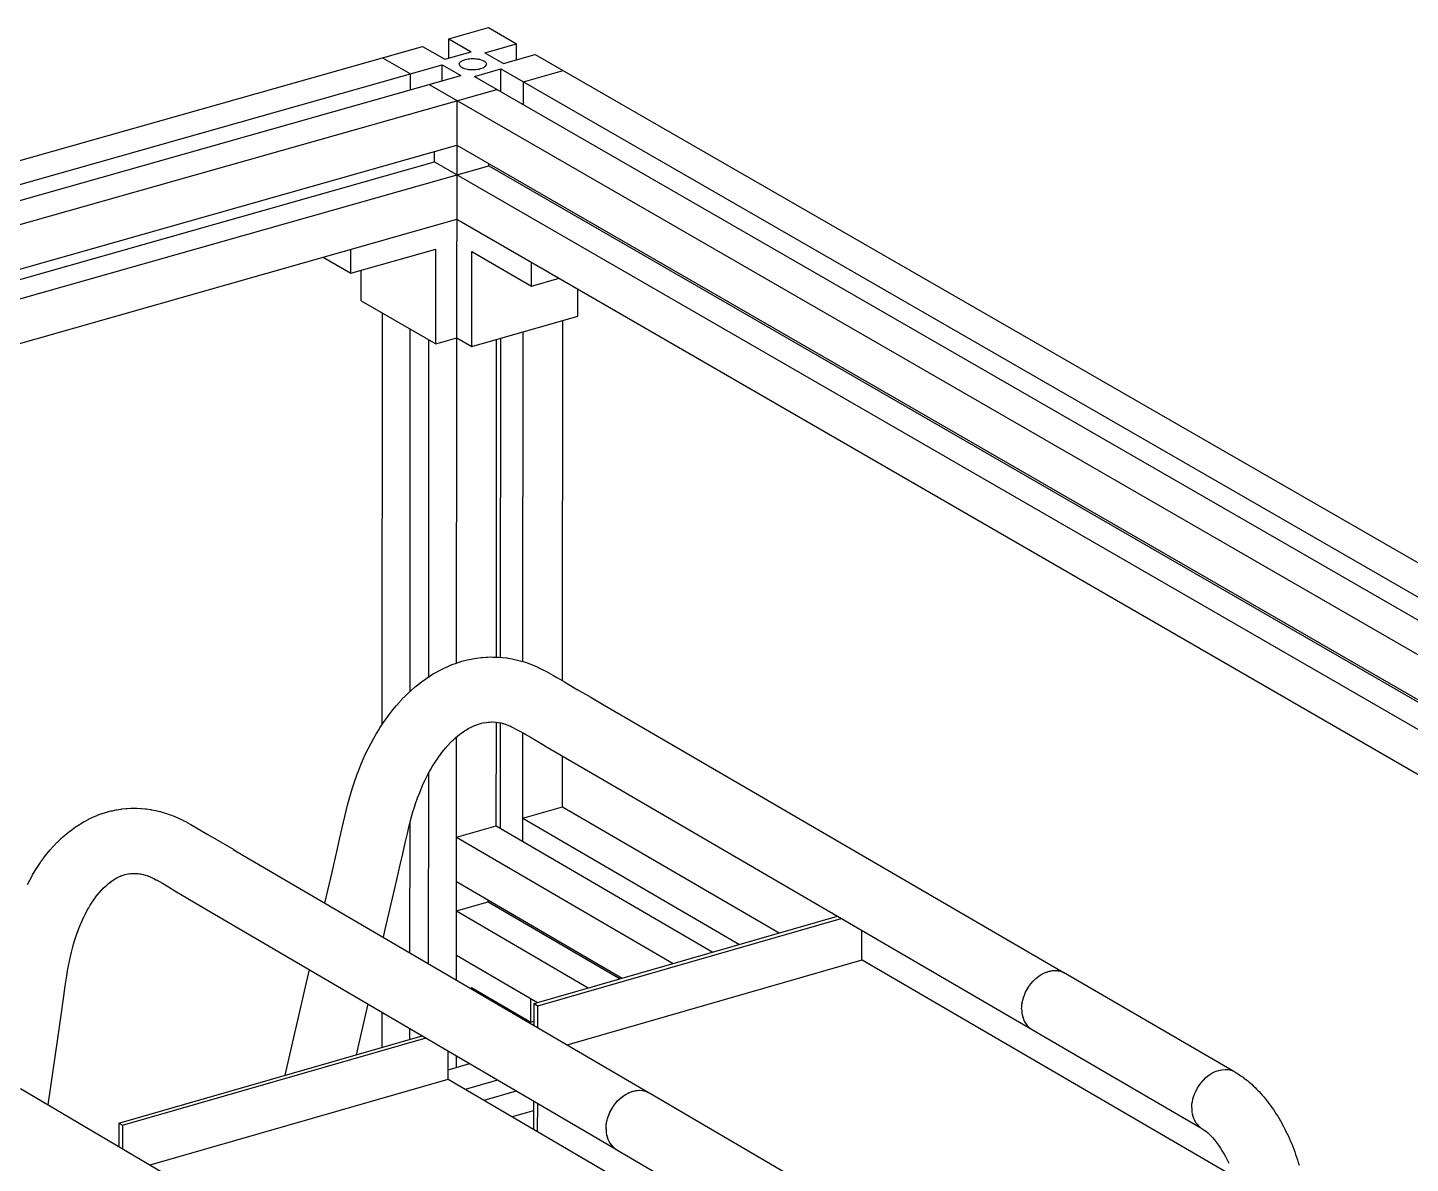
# Model space of a CAD drawing. Header units: millimetres. Extents: x -320 to 345, y -425 to 415.
# Drawn here: x -38.1 to 173.6, y 241.4 to 415.3 of the extents above; entities that cross this region are included whole.
import ezdxf

# ---------------------------------------------------------------- set-up
doc = ezdxf.new("R2010")
doc.units = ezdxf.units.MM
doc.layers.add('VISIBLE', color=7, linetype='Continuous')

msp = doc.modelspace()

# ---------------------------------------------------------------- linework, layer by layer
at = {"layer": 'VISIBLE'}
for p, q in [((26.37, 413.53), (32.45, 415.25)), ((32.45, 415.25), (32.45, 415.25)), ((32.45, 415.25), (36.73, 412.79)), ((26.36, 410.59), (26.37, 413.53)), ((26.37, 413.53), (29.79, 411.56)), ((31.86, 411.41), (36.73, 412.79)), ((36.73, 410.34), (36.73, 412.79)), ((-310.05, 318.31), (22.31, 412.38)), ((16.21, 410.65), (16.21, 410.65)), ((16.21, 410.65), (20.49, 408.19)), ((22.31, 412.38), (22.31, 412.38)), ((22.31, 412.38), (25.73, 410.41)), ((25.73, 410.41), (29.79, 411.56)), ((29.79, 411.56), (29.79, 411.56)), ((31.86, 411.41), (31.86, 411.41)), ((31.86, 411.41), (34.71, 409.77)), ((34.71, 409.77), (39.58, 411.15)), ((39.58, 411.15), (39.58, 411.15)), ((39.58, 411.15), (315.42, 252.41)), ((-304.58, 316.15), (25.36, 409.57)), ((25.36, 407.12), (25.36, 409.57)), ((25.36, 409.57), (28.21, 407.93)), ((25.73, 410.41), (25.73, 410.41)), ((27.95, 409.7), (27.97, 409.78)), ((27.95, 409.7), (27.95, 409.7)), ((27.95, 409.7), (27.96, 409.61)), ((27.96, 409.61), (27.98, 409.54)), ((27.97, 409.78), (28.01, 409.87)), ((27.98, 409.54), (28.06, 409.4)), ((28.01, 409.87), (28.08, 409.96)), ((28.06, 409.4), (28.19, 409.28)), ((28.06, 409.4), (28.19, 409.28)), ((28.08, 409.96), (28.18, 410.05)), ((28.18, 410.05), (28.3, 410.14)), ((28.19, 409.28), (28.33, 409.19)), ((28.3, 410.14), (28.46, 410.22)), ((28.33, 409.19), (28.5, 409.1)), ((28.46, 410.22), (28.64, 410.29)), ((28.5, 409.1), (28.73, 409.01)), ((28.64, 410.29), (28.84, 410.36)), ((28.73, 409.01), (29.03, 408.93)), ((28.84, 410.36), (29.06, 410.41)), ((29.03, 408.93), (29.2, 408.9)), ((29.06, 410.41), (29.3, 410.46)), ((29.2, 408.9), (29.39, 408.87)), ((29.3, 410.46), (29.54, 410.49)), ((29.39, 408.87), (29.6, 408.85)), ((29.54, 410.49), (29.78, 410.51)), ((29.6, 408.85), (29.82, 408.83)), ((29.78, 410.51), (30.02, 410.51)), ((29.82, 408.83), (30.05, 408.83)), ((30.02, 410.51), (30.26, 410.51)), ((30.05, 408.83), (30.29, 408.83)), ((30.26, 410.51), (30.48, 410.49)), ((30.29, 407.78), (34.35, 408.93)), ((30.29, 408.83), (30.53, 408.85)), ((30.29, 408.83), (30.53, 408.85)), ((30.48, 410.49), (30.68, 410.47)), ((30.53, 408.85), (30.78, 408.88)), ((30.53, 408.85), (30.78, 408.88)), ((30.68, 410.47), (30.87, 410.44)), ((30.78, 408.88), (31.01, 408.92)), ((30.87, 410.44), (31.04, 410.41)), ((31.01, 408.92), (31.23, 408.98)), ((31.04, 410.41), (31.34, 410.33)), ((31.23, 408.98), (31.44, 409.05)), ((31.23, 408.98), (31.44, 409.05)), ((31.34, 410.33), (31.57, 410.24)), ((31.44, 409.05), (31.62, 409.12)), ((31.44, 409.05), (31.62, 409.12)), ((31.57, 410.24), (31.74, 410.15)), ((31.62, 409.12), (31.77, 409.2)), ((31.74, 410.15), (31.89, 410.06)), ((31.77, 409.2), (31.9, 409.29)), ((31.89, 410.06), (32.01, 409.94)), ((31.9, 409.29), (31.99, 409.38)), ((31.99, 409.38), (32.06, 409.47)), ((32.01, 409.94), (32.09, 409.8)), ((32.06, 409.47), (32.1, 409.56)), ((32.09, 409.8), (32.12, 409.72)), ((32.1, 409.56), (32.12, 409.64)), ((32.12, 409.72), (32.12, 409.64)), ((32.12, 409.64), (32.12, 409.64)), ((34.35, 405.44), (34.35, 408.93)), ((34.35, 408.93), (308.39, 251.13)), ((34.71, 409.77), (34.71, 409.77)), ((37.77, 406.96), (43.86, 408.68)), ((43.86, 408.68), (43.86, 408.68)), ((-301.76, 314.47), (28.21, 407.93)), ((20.49, 405.74), (20.49, 408.19)), ((23.34, 406.55), (23.34, 406.55)), ((23.34, 406.55), (299.03, 247.64)), ((28.21, 407.93), (28.21, 407.93)), ((30.29, 407.78), (30.29, 407.78)), ((30.29, 407.78), (304.29, 249.94)), ((37.77, 403.47), (37.77, 406.96)), ((-298.77, 311.6), (33.71, 405.81)), ((33.71, 405.81), (33.71, 405.81)), ((27.56, 318.02), (27.62, 404.08)), ((-284.72, 308.7), (27.61, 397.27)), ((24.19, 394.7), (24.19, 396.3)), ((27.61, 397.27), (286.61, 247.87)), ((-282.88, 307.61), (24.19, 394.7)), ((-279.5, 305.6), (32.48, 394.11)), ((24.19, 394.7), (281.29, 246.33)), ((32.48, 394.11), (32.48, 394.46)), ((32.48, 394.11), (286.2, 247.75)), ((-271.67, 300.95), (27.61, 385.92)), ((27.6, 385.92), (273.32, 244.01)), ((11.35, 377.67), (24.35, 381.37)), ((11.35, 377.67), (11.35, 381.31)), ((11.35, 381.31), (11.35, 381.31)), ((24.35, 366.85), (24.35, 381.37)), ((24.35, 381.37), (24.35, 381.37)), ((7.14, 380.11), (11.35, 377.67)), ((29.87, 366.46), (29.88, 380.97)), ((29.88, 380.97), (39.02, 375.7)), ((29.88, 380.97), (29.88, 380.97)), ((39.02, 375.7), (39.02, 379.33)), ((39.02, 379.33), (39.02, 379.33)), ((12.95, 373.45), (12.95, 378.13)), ((39.02, 375.7), (43.23, 376.89)), ((46.11, 371.07), (46.11, 375.23)), ((12.95, 373.45), (24.35, 366.85)), ((12.95, 373.45), (12.95, 373.45)), ((16.18, 308.62), (16.2, 371.57)), ((29.87, 366.46), (46.11, 371.07)), ((43.77, 315.3), (43.82, 370.42)), ((46.11, 371.07), (46.11, 371.07)), ((20.44, 313.67), (20.47, 369.1)), ((37.69, 318.24), (37.74, 368.69)), ((23.29, 315.91), (23.32, 367.45)), ((24.35, 366.85), (27.59, 367.78)), ((27.59, 367.78), (29.87, 366.46)), ((33.64, 318.92), (33.68, 367.54)), ((34.28, 318.88), (34.32, 367.72)), ((26.11, 317.45), (26.73, 317.71)), ((26.73, 317.71), (26.82, 317.75)), ((26.82, 317.75), (26.9, 317.78)), ((26.9, 317.78), (27.53, 318.01)), ((27.53, 318.01), (27.62, 318.04)), ((27.62, 318.04), (28.25, 318.24)), ((28.25, 318.24), (28.34, 318.27)), ((28.34, 318.27), (28.97, 318.44)), ((28.97, 318.44), (29.16, 318.49)), ((29.16, 318.49), (29.79, 318.62)), ((29.79, 318.62), (29.98, 318.66)), ((29.98, 318.66), (30.62, 318.77)), ((30.62, 318.77), (31.26, 318.84)), ((31.26, 318.84), (31.45, 318.87)), ((31.45, 318.87), (32.09, 318.91)), ((32.09, 318.91), (32.28, 318.92)), ((32.28, 318.92), (32.92, 318.94)), ((32.92, 318.94), (33.12, 318.93)), ((33.12, 318.93), (33.76, 318.92)), ((33.76, 318.92), (33.95, 318.9)), ((33.95, 318.9), (34.59, 318.86)), ((34.59, 318.86), (35.23, 318.78)), ((35.23, 318.78), (35.42, 318.75)), ((35.42, 318.75), (36.06, 318.64)), ((36.06, 318.64), (36.25, 318.61)), ((36.25, 318.61), (36.89, 318.47)), ((36.89, 318.47), (37.07, 318.42)), ((37.07, 318.42), (37.7, 318.24)), ((37.7, 318.24), (37.88, 318.18)), ((37.88, 318.18), (38.5, 317.97)), ((38.5, 317.97), (39.11, 317.73)), ((39.11, 317.73), (39.28, 317.66)), ((39.28, 317.66), (39.87, 317.4)), ((21.98, 314.98), (22.56, 315.41)), ((22.56, 315.41), (22.63, 315.46)), ((22.63, 315.46), (23.22, 315.86)), ((23.22, 315.86), (23.29, 315.91)), ((23.29, 315.91), (23.88, 316.29)), ((23.88, 316.29), (23.96, 316.33)), ((23.96, 316.33), (24.56, 316.68)), ((24.56, 316.68), (24.64, 316.73)), ((24.64, 316.73), (25.25, 317.04)), ((25.25, 317.04), (25.33, 317.09)), ((25.33, 317.09), (25.94, 317.38)), ((25.94, 317.38), (26.11, 317.45)), ((39.87, 317.4), (39.96, 317.36)), ((39.96, 317.36), (40.54, 317.09)), ((40.54, 317.09), (40.63, 317.04)), ((40.63, 317.04), (41.2, 316.75)), ((41.2, 316.75), (41.75, 316.45)), ((41.75, 316.45), (41.83, 316.41)), ((41.83, 316.41), (42.38, 316.11)), ((42.38, 316.11), (42.92, 315.8)), ((42.92, 315.8), (43, 315.75)), ((43, 315.75), (44.05, 315.13)), ((19.51, 312.77), (20.05, 313.3)), ((20.05, 313.3), (20.11, 313.36)), ((20.11, 313.36), (20.66, 313.87)), ((20.66, 313.87), (21.22, 314.36)), ((21.22, 314.36), (21.35, 314.47)), ((21.35, 314.47), (21.91, 314.92)), ((21.91, 314.92), (21.98, 314.98)), ((44.05, 315.13), (46.08, 313.93)), ((46.03, 313.96), (46.03, 313.96)), ((46.03, 313.96), (48.09, 312.77)), ((17.8, 310.84), (18.31, 311.45)), ((18.31, 311.45), (18.36, 311.51)), ((18.36, 311.51), (18.87, 312.09)), ((18.87, 312.09), (18.93, 312.15)), ((18.93, 312.15), (19.45, 312.71)), ((19.45, 312.71), (19.51, 312.77)), ((48.09, 312.77), (50.15, 311.57)), ((50.15, 311.57), (54.28, 309.17)), ((16.27, 308.77), (16.74, 309.44)), ((16.74, 309.44), (17.22, 310.09)), ((17.22, 310.09), (17.31, 310.21)), ((17.31, 310.21), (17.8, 310.84)), ((54.28, 309.17), (120.69, 270.54)), ((14.88, 306.51), (15.31, 307.24)), ((15.31, 307.24), (15.75, 307.96)), ((15.75, 307.96), (15.82, 308.07)), ((15.82, 308.07), (16.27, 308.77)), ((27.62, 306.76), (28.04, 307.1)), ((28.04, 307.1), (28.36, 307.33)), ((28.33, 307.32), (28.76, 307.61)), ((28.33, 307.32), (28.33, 307.32)), ((28.62, 307.52), (29.06, 307.8)), ((28.62, 307.52), (28.62, 307.52)), ((29.06, 307.8), (29.43, 308.02)), ((29.34, 307.97), (29.79, 308.2)), ((29.34, 307.97), (29.34, 307.97)), ((29.79, 308.2), (30.09, 308.34)), ((30.07, 308.34), (30.45, 308.5)), ((30.07, 308.34), (30.07, 308.34)), ((30.34, 308.46), (30.8, 308.62)), ((30.34, 308.46), (30.34, 308.46)), ((30.8, 308.62), (31.08, 308.71)), ((31.07, 308.71), (31.42, 308.8)), ((31.07, 308.71), (31.07, 308.71)), ((31.34, 308.79), (31.75, 308.88)), ((31.34, 308.79), (31.34, 308.79)), ((31.61, 308.85), (32.07, 308.93)), ((31.61, 308.85), (31.61, 308.85)), ((32.07, 308.93), (32.34, 308.96)), ((32.34, 308.96), (32.66, 308.98)), ((32.34, 308.96), (32.34, 308.96)), ((32.61, 308.98), (32.99, 308.99)), ((32.61, 308.98), (32.61, 308.98)), ((32.87, 308.99), (33.32, 308.98)), ((32.87, 308.99), (32.87, 308.99)), ((33.14, 309), (33.6, 308.96)), ((33.14, 309), (33.14, 309)), ((33.6, 308.96), (33.91, 308.93)), ((33.62, 293.11), (33.64, 308.96)), ((33.86, 308.93), (34.22, 308.87)), ((33.86, 308.93), (33.86, 308.93)), ((34.13, 308.89), (34.52, 308.81)), ((34.13, 308.89), (34.13, 308.89)), ((34.26, 292.74), (34.27, 308.86)), ((34.39, 308.84), (34.81, 308.72)), ((34.39, 308.84), (34.39, 308.84)), ((34.67, 308.77), (35.12, 308.62)), ((34.67, 308.77), (34.67, 308.77)), ((35.12, 308.62), (35.42, 308.5)), ((35.4, 308.51), (35.85, 308.31)), ((35.4, 308.51), (35.4, 308.51)), ((35.7, 308.38), (36.17, 308.15)), ((35.7, 308.38), (35.7, 308.38)), ((36.17, 308.15), (36.64, 307.91)), ((36.64, 307.91), (37.05, 307.69)), ((37.04, 307.69), (38.01, 307.15)), ((37.04, 307.69), (37.04, 307.69)), ((37.67, 290.75), (37.68, 307.33)), ((37.95, 307.18), (38.95, 306.59)), ((37.95, 307.18), (37.95, 307.18)), ((13.63, 304.09), (14.02, 304.88)), ((14.02, 304.88), (14.07, 304.98)), ((14.07, 304.98), (14.47, 305.75)), ((14.47, 305.75), (14.88, 306.51)), ((25.53, 304.6), (25.91, 305.05)), ((25.82, 304.95), (26.22, 305.4)), ((25.82, 304.95), (25.82, 304.95)), ((26.22, 305.4), (26.62, 305.83)), ((26.62, 305.83), (26.93, 306.14)), ((26.91, 306.12), (27.33, 306.5)), ((26.91, 306.12), (26.91, 306.12)), ((27.33, 306.5), (27.65, 306.78)), ((27.53, 269.49), (27.55, 306.7)), ((27.62, 306.76), (27.62, 306.76)), ((38.95, 306.59), (39.97, 305.98)), ((39.97, 305.98), (41, 305.37)), ((41, 305.37), (41.08, 305.33)), ((41.08, 305.33), (49.34, 300.52)), ((12.91, 302.45), (13.26, 303.28)), ((13.26, 303.28), (13.63, 304.09)), ((24.15, 302.66), (24.51, 303.2)), ((24.51, 303.2), (24.87, 303.73)), ((24.87, 303.73), (25.17, 304.13)), ((25.15, 304.12), (25.53, 304.6)), ((25.15, 304.12), (25.15, 304.12)), ((43.75, 296.02), (43.76, 303.77)), ((11.9, 299.8), (12.21, 300.67)), ((12.21, 300.67), (12.24, 300.75)), ((12.24, 300.75), (12.57, 301.61)), ((12.57, 301.61), (12.91, 302.45)), ((22.9, 300.43), (23.21, 301.04)), ((23.21, 301.04), (23.54, 301.64)), ((23.27, 271.99), (23.28, 301.17)), ((23.54, 301.64), (23.88, 302.22)), ((23.88, 302.22), (24.15, 302.67)), ((24.15, 302.66), (24.15, 302.66)), ((11.35, 298.04), (11.62, 298.92)), ((11.62, 298.92), (11.9, 299.8)), ((21.8, 297.95), (22.07, 298.62)), ((22.07, 298.62), (22.35, 299.27)), ((22.35, 299.27), (22.65, 299.91)), ((22.65, 299.91), (22.91, 300.45)), ((22.9, 300.43), (22.9, 300.43)), ((49.34, 300.52), (115.57, 261.95)), ((10.87, 296.26), (11.1, 297.15)), ((11.1, 297.15), (11.35, 298.04)), ((21.09, 295.94), (21.33, 296.66)), ((21.33, 296.66), (21.55, 297.29)), ((21.54, 297.27), (21.8, 297.95)), ((21.54, 297.27), (21.54, 297.27)), ((-28.68, 294.15), (-28.13, 294.41)), ((-28.13, 294.41), (-28.04, 294.45)), ((-28.04, 294.45), (-27.49, 294.68)), ((-27.49, 294.68), (-27.4, 294.72)), ((-27.4, 294.72), (-27.31, 294.75)), ((-27.31, 294.75), (-26.74, 294.96)), ((-26.74, 294.96), (-26.65, 294.99)), ((-26.65, 294.99), (-26.56, 295.02)), ((-26.56, 295.02), (-25.99, 295.2)), ((-25.99, 295.2), (-25.89, 295.22)), ((-25.89, 295.22), (-25.32, 295.37)), ((-25.32, 295.37), (-25.22, 295.39)), ((-25.22, 295.39), (-25.13, 295.41)), ((-25.13, 295.41), (-24.55, 295.53)), ((-24.55, 295.53), (-24.45, 295.55)), ((-24.45, 295.55), (-23.87, 295.64)), ((-23.87, 295.64), (-23.77, 295.66)), ((-23.77, 295.66), (-23.68, 295.67)), ((-23.68, 295.67), (-23.09, 295.73)), ((-23.09, 295.73), (-22.99, 295.74)), ((-22.99, 295.74), (-22.89, 295.74)), ((-22.89, 295.74), (-22.31, 295.78)), ((-22.31, 295.78), (-22.21, 295.78)), ((-22.21, 295.78), (-21.62, 295.78)), ((-21.62, 295.78), (-21.52, 295.78)), ((-21.52, 295.78), (-21.42, 295.78)), ((-21.42, 295.78), (-20.83, 295.76)), ((-20.83, 295.76), (-20.73, 295.75)), ((-20.73, 295.75), (-20.14, 295.7)), ((-20.14, 295.7), (-20.04, 295.69)), ((-20.04, 295.69), (-19.94, 295.67)), ((-19.94, 295.67), (-19.35, 295.59)), ((-19.35, 295.59), (-19.25, 295.58)), ((-19.25, 295.58), (-19.16, 295.56)), ((-19.16, 295.56), (-18.56, 295.45)), ((-18.56, 295.45), (-18.47, 295.43)), ((-18.47, 295.43), (-17.88, 295.28)), ((-17.88, 295.28), (-17.78, 295.26)), ((-17.78, 295.26), (-17.2, 295.09)), ((-17.2, 295.09), (-17.01, 295.03)), ((-17.01, 295.03), (-16.43, 294.84)), ((-16.43, 294.84), (-16.25, 294.77)), ((-16.25, 294.77), (-15.67, 294.55)), ((-15.67, 294.55), (-15.59, 294.51)), ((-15.59, 294.51), (-15.02, 294.26)), ((-15.02, 294.26), (-14.94, 294.22)), ((-14.94, 294.22), (-14.38, 293.96)), ((10.23, 293.64), (10.43, 294.51)), ((10.43, 294.51), (10.64, 295.38)), ((10.64, 295.38), (10.87, 296.26)), ((20.46, 293.69), (20.66, 294.46)), ((20.66, 294.46), (20.87, 295.21)), ((20.87, 295.21), (21.09, 295.94)), ((37.67, 294.27), (43.75, 296.02)), ((37.67, 294.27), (70.84, 274.94)), ((43.75, 296.02), (76.92, 276.69)), ((-31.95, 292.04), (-31.88, 292.1)), ((-31.88, 292.1), (-31.37, 292.49)), ((-31.37, 292.49), (-31.29, 292.55)), ((-31.29, 292.55), (-30.78, 292.92)), ((-30.78, 292.92), (-30.7, 292.97)), ((-30.7, 292.97), (-30.17, 293.31)), ((-30.17, 293.31), (-30.01, 293.41)), ((-30.01, 293.41), (-29.48, 293.73)), ((-29.48, 293.73), (-29.31, 293.82)), ((-29.31, 293.82), (-28.77, 294.11)), ((-28.77, 294.11), (-28.68, 294.15)), ((-14.38, 293.96), (-14.3, 293.92)), ((-14.3, 293.92), (-13.75, 293.63)), ((-13.75, 293.63), (-13.67, 293.59)), ((-13.67, 293.59), (-13.13, 293.3)), ((-13.13, 293.3), (-12.61, 293)), ((-12.61, 293), (-12.53, 292.95)), ((-12.53, 292.95), (-11.51, 292.35)), ((-11.51, 292.35), (-10.51, 291.76)), ((9.64, 291.07), (10.03, 292.77)), ((10.03, 292.77), (10.23, 293.64)), ((19.69, 290.47), (20.07, 292.11)), ((20.07, 292.11), (20.26, 292.9)), ((20.26, 292.9), (20.46, 293.69)), ((20.42, 273.65), (20.43, 293.58)), ((27.54, 291.37), (33.62, 293.11)), ((33.62, 293.11), (66.78, 273.77)), ((-34.15, 289.98), (-34.08, 290.05)), ((-34.08, 290.05), (-33.62, 290.54)), ((-33.62, 290.54), (-33.55, 290.6)), ((-33.55, 290.6), (-33.07, 291.06)), ((-33.07, 291.06), (-33.01, 291.13)), ((-33.01, 291.13), (-32.52, 291.57)), ((-32.52, 291.57), (-32.45, 291.63)), ((-32.45, 291.63), (-31.95, 292.04)), ((-10.51, 291.76), (-6.57, 289.45)), ((9.25, 289.37), (9.64, 291.07)), ((19.31, 288.81), (19.69, 290.47)), ((27.54, 291.37), (60.7, 272.02)), ((-36.07, 287.6), (-35.65, 288.18)), ((-35.65, 288.18), (-35.21, 288.73)), ((-35.21, 288.73), (-35.11, 288.87)), ((-35.11, 288.87), (-34.66, 289.4)), ((-34.66, 289.4), (-34.2, 289.92)), ((-34.2, 289.92), (-34.15, 289.98)), ((-6.63, 289.48), (-6.63, 289.48)), ((-6.63, 289.48), (57.02, 252.24)), ((8.48, 286.01), (9.25, 289.37)), ((18.92, 287.12), (19.31, 288.81)), ((-37.35, 285.6), (-36.97, 286.24)), ((-36.97, 286.24), (-36.57, 286.86)), ((-36.57, 286.86), (-36.16, 287.46)), ((-36.16, 287.46), (-36.07, 287.6)), ((-22.76, 285.73), (-22.47, 285.77)), ((-22.54, 285.76), (-22.21, 285.8)), ((-22.54, 285.76), (-22.54, 285.76)), ((-22.32, 285.79), (-21.96, 285.81)), ((-22.32, 285.79), (-22.32, 285.79)), ((-22, 285.81), (-22, 285.81)), ((-22, 285.81), (-21.7, 285.81)), ((-21.78, 285.82), (-21.42, 285.8)), ((-21.78, 285.82), (-21.78, 285.82)), ((-21.56, 285.82), (-21.17, 285.78)), ((-21.56, 285.82), (-21.56, 285.82)), ((-21.23, 285.79), (-20.89, 285.74)), ((-21.23, 285.79), (-21.23, 285.79)), ((-21, 285.76), (-20.62, 285.69)), ((-21, 285.76), (-21, 285.76)), ((7.38, 281.28), (8.48, 286.01)), ((18.15, 283.74), (18.92, 287.12)), ((-38.16, 284.12), (-37.8, 284.8)), ((-37.8, 284.8), (-37.43, 285.46)), ((-37.43, 285.46), (-37.35, 285.6)), ((-26.53, 283.53), (-26.26, 283.8)), ((-26.3, 283.76), (-25.96, 284.06)), ((-26.3, 283.76), (-26.3, 283.76)), ((-26.01, 284.03), (-25.67, 284.3)), ((-26.01, 284.03), (-26.01, 284.03)), ((-25.71, 284.28), (-25.38, 284.53)), ((-25.71, 284.28), (-25.71, 284.28)), ((-25.49, 284.46), (-25.11, 284.73)), ((-25.49, 284.46), (-25.49, 284.46)), ((-25.11, 284.73), (-24.85, 284.89)), ((-24.88, 284.87), (-24.55, 285.06)), ((-24.88, 284.87), (-24.88, 284.87)), ((-24.66, 285.01), (-24.27, 285.22)), ((-24.66, 285.01), (-24.66, 285.01)), ((-24.44, 285.13), (-24.04, 285.32)), ((-24.44, 285.13), (-24.44, 285.13)), ((-24.04, 285.32), (-23.77, 285.44)), ((-23.83, 285.42), (-23.49, 285.54)), ((-23.83, 285.42), (-23.83, 285.42)), ((-23.61, 285.5), (-23.22, 285.62)), ((-23.61, 285.5), (-23.61, 285.5)), ((-23.39, 285.58), (-22.98, 285.68)), ((-23.39, 285.58), (-23.39, 285.58)), ((-22.98, 285.68), (-22.74, 285.73)), ((-22.76, 285.73), (-22.76, 285.73)), ((-20.67, 285.7), (-20.34, 285.62)), ((-20.67, 285.7), (-20.67, 285.7)), ((-20.43, 285.65), (-20.05, 285.54)), ((-20.43, 285.65), (-20.43, 285.65)), ((-20.1, 285.55), (-19.75, 285.44)), ((-20.1, 285.55), (-20.1, 285.55)), ((-19.85, 285.47), (-19.45, 285.32)), ((-19.85, 285.47), (-19.85, 285.47)), ((-19.5, 285.34), (-19.11, 285.17)), ((-19.5, 285.34), (-19.5, 285.34)), ((-19.15, 285.19), (-18.75, 284.99)), ((-19.15, 285.19), (-19.15, 285.19)), ((-18.78, 285.01), (-18.37, 284.79)), ((-18.78, 285.01), (-18.78, 285.01)), ((-18.41, 284.82), (-17.49, 284.3)), ((-18.41, 284.82), (-18.41, 284.82)), ((-17.49, 284.3), (-16.53, 283.74)), ((-16.53, 283.74), (-15.56, 283.16)), ((16.59, 277), (18.15, 283.74)), ((27.54, 284.59), (52.91, 269.78)), ((27.54, 284.59), (27.54, 284.59)), ((-28.22, 281.43), (-27.98, 281.79)), ((-27.99, 281.76), (-27.67, 282.21)), ((-27.99, 281.76), (-27.99, 281.76)), ((-27.67, 282.21), (-27.4, 282.56)), ((-27.45, 282.5), (-27.11, 282.91)), ((-27.45, 282.5), (-27.45, 282.5)), ((-27.11, 282.91), (-26.82, 283.22)), ((-26.88, 283.16), (-26.53, 283.53)), ((-26.88, 283.16), (-26.88, 283.16)), ((-15.56, 283.16), (-13.57, 281.99)), ((-13.57, 281.99), (-11.59, 280.82)), ((32.4, 281.47), (32.4, 281.75)), ((-29.58, 279), (-29.31, 279.54)), ((-29.31, 279.54), (-29.03, 280.07)), ((-29.03, 280.07), (-28.78, 280.53)), ((-28.82, 280.46), (-28.52, 280.95)), ((-28.82, 280.46), (-28.82, 280.46)), ((-28.52, 280.95), (-28.22, 281.43)), ((-11.59, 280.82), (52.04, 243.55)), ((27.54, 280.08), (32.4, 281.47)), ((27.54, 280.08), (47.72, 268.28)), ((32.4, 281.47), (52.58, 269.68)), ((-30.5, 276.78), (-30.27, 277.39)), ((-30.27, 277.39), (-30.03, 277.98)), ((-30.03, 277.98), (-29.78, 278.56)), ((-29.78, 278.56), (-29.55, 279.07)), ((-29.58, 279), (-29.58, 279)), ((39.41, 265.89), (85.85, 279.26)), ((39.98, 265.56), (86.43, 278.93)), ((-31.08, 274.99), (-30.88, 275.64)), ((-30.88, 275.64), (-30.68, 276.28)), ((-30.68, 276.28), (-30.46, 276.89)), ((-30.5, 276.78), (-30.5, 276.78)), ((16.36, 276.03), (16.59, 277)), ((89.59, 272.58), (89.6, 277.08)), ((-31.72, 272.36), (-31.57, 273.07)), ((-31.57, 273.07), (-31.41, 273.76)), ((-31.41, 273.76), (-31.26, 274.37)), ((-31.26, 274.34), (-31.08, 274.99)), ((-31.26, 274.34), (-31.26, 274.34)), ((27.53, 273.3), (39.94, 266.04)), ((27.53, 273.3), (27.53, 273.3)), ((-31.99, 270.9), (-31.86, 271.64)), ((-31.86, 271.64), (-31.72, 272.36)), ((1.29, 254.92), (5.03, 271.09)), ((44.47, 259.58), (89.62, 272.59)), ((89.62, 272.59), (89.62, 272.59)), ((89.62, 272.59), (146.57, 239.42)), ((118.65, 270.92), (119.15, 270.96)), ((118.74, 270.93), (118.89, 270.95)), ((118.89, 270.95), (119.06, 270.95)), ((119.15, 270.96), (119.62, 270.93)), ((119.21, 270.95), (119.28, 270.96)), ((119.28, 270.96), (119.55, 270.93)), ((-32.35, 268.59), (-32.11, 270.14)), ((-32.11, 270.14), (-31.99, 270.9)), ((115.15, 268.48), (115.46, 268.91)), ((115.46, 268.91), (115.82, 269.33)), ((115.49, 268.94), (115.52, 268.98)), ((115.52, 268.98), (115.77, 269.27)), ((115.82, 269.33), (116.22, 269.72)), ((115.83, 269.33), (115.84, 269.34)), ((115.84, 269.34), (116.18, 269.68)), ((116.18, 269.68), (116.2, 269.7)), ((116.22, 269.72), (116.67, 270.07)), ((116.31, 269.79), (116.54, 269.98)), ((116.54, 269.98), (116.61, 270.03)), ((116.67, 270.07), (117.14, 270.38)), ((116.76, 270.13), (116.91, 270.24)), ((116.91, 270.24), (117.05, 270.32)), ((117.14, 270.38), (117.64, 270.63)), ((117.14, 270.38), (117.64, 270.63)), ((117.21, 270.41), (117.3, 270.47)), ((117.3, 270.47), (117.55, 270.58)), ((117.64, 270.63), (118.15, 270.81)), ((117.64, 270.63), (118.15, 270.81)), ((117.66, 270.64), (117.7, 270.65)), ((117.7, 270.65), (118.1, 270.79)), ((118.1, 270.79), (118.12, 270.8)), ((118.15, 270.81), (118.65, 270.92)), ((118.15, 270.81), (118.65, 270.92)), ((118.23, 270.83), (118.5, 270.89)), ((118.5, 270.89), (118.59, 270.91)), ((119.62, 270.93), (120.06, 270.83)), ((119.64, 270.92), (119.66, 270.92)), ((119.66, 270.92), (120.02, 270.84)), ((120.02, 270.84), (120.05, 270.83)), ((120.06, 270.83), (120.47, 270.67)), ((120.15, 270.79), (120.37, 270.71)), ((120.37, 270.71), (120.42, 270.69)), ((120.47, 270.67), (120.47, 270.67)), ((120.47, 270.67), (146.52, 255.52)), ((120.56, 270.61), (120.69, 270.54)), ((120.69, 270.54), (120.76, 270.5)), ((-33.04, 263.77), (-32.57, 267)), ((-32.57, 267), (-32.35, 268.59)), ((29.81, 268.16), (29.81, 268.36)), ((29.81, 268.36), (38.92, 263.03)), ((29.81, 268.36), (29.81, 268.36)), ((114.22, 266.4), (114.33, 266.78)), ((114.33, 266.78), (114.47, 267.19)), ((114.34, 266.81), (114.35, 266.85)), ((114.35, 266.85), (114.41, 267.02)), ((114.47, 267.19), (114.65, 267.61)), ((114.49, 267.24), (114.52, 267.3)), ((114.52, 267.3), (114.59, 267.46)), ((114.65, 267.61), (114.88, 268.04)), ((114.69, 267.68), (114.72, 267.75)), ((114.72, 267.75), (114.8, 267.89)), ((114.88, 268.04), (115.15, 268.48)), ((114.92, 268.11), (114.96, 268.18)), ((114.96, 268.18), (115.06, 268.33)), ((115.18, 268.53), (115.22, 268.59)), ((115.22, 268.59), (115.37, 268.78)), ((12.21, 258.06), (14, 265.83)), ((38.92, 263.03), (38.92, 266.64)), ((38.92, 266.64), (38.92, 266.64)), ((39.41, 262.55), (39.41, 265.89)), ((39.41, 265.89), (39.98, 265.56)), ((39.98, 262.21), (39.98, 265.56)), ((114.05, 265.07), (114.06, 265.37)), ((114.05, 265.07), (114.06, 264.78)), ((114.05, 265.02), (114.05, 265.04)), ((114.05, 265.02), (114.06, 264.97)), ((114.06, 265.37), (114.09, 265.69)), ((114.06, 264.78), (114.09, 264.48)), ((114.07, 265.47), (114.08, 265.55)), ((114.07, 265.42), (114.07, 265.47)), ((114.07, 264.63), (114.08, 264.58)), ((114.09, 265.69), (114.14, 266.03)), ((114.11, 265.82), (114.12, 265.93)), ((114.12, 265.93), (114.14, 265.98)), ((114.14, 266.03), (114.22, 266.4)), ((114.21, 266.35), (114.22, 266.39)), ((114.22, 266.39), (114.22, 266.39)), ((-33.51, 260.53), (-33.04, 263.77)), ((16.16, 259.2), (16.16, 264.57)), ((38.92, 263.03), (39.41, 263.17)), ((114.08, 264.58), (114.08, 264.54)), ((114.09, 264.48), (114.14, 264.16)), ((114.14, 264.16), (114.14, 264.15)), ((114.14, 264.16), (114.21, 263.84)), ((114.14, 264.15), (114.15, 264.13)), ((114.21, 263.84), (114.32, 263.52)), ((114.23, 263.79), (114.24, 263.75)), ((114.24, 263.75), (114.27, 263.66)), ((114.32, 263.52), (114.46, 263.19)), ((114.35, 263.44), (114.38, 263.37)), ((114.38, 263.37), (114.42, 263.29)), ((114.46, 263.19), (114.64, 262.88)), ((114.51, 263.1), (114.55, 263.02)), ((114.55, 263.02), (114.6, 262.95)), ((114.64, 262.88), (114.86, 262.57)), ((114.7, 262.79), (114.76, 262.7)), ((114.76, 262.7), (114.81, 262.64)), ((114.86, 262.57), (115.13, 262.29)), ((114.93, 262.5), (115, 262.41)), ((-34.99, 250.39), (-33.51, 260.53)), ((-24.15, 247.6), (22.3, 260.97)), ((-23.58, 247.26), (22.88, 260.63)), ((20.42, 260.42), (20.42, 262.07)), ((115, 262.41), (115.07, 262.35)), ((115.13, 262.29), (115.44, 262.04)), ((115.2, 262.24), (115.28, 262.16)), ((115.28, 262.16), (115.37, 262.1)), ((115.44, 262.04), (115.8, 261.83)), ((115.5, 262), (115.57, 261.95)), ((115.57, 261.95), (115.71, 261.88)), ((115.57, 261.95), (115.71, 261.88)), ((115.8, 261.83), (141.49, 246.87)), ((26.24, 254.33), (26.24, 258.66)), ((26.24, 255.76), (29.57, 256.71)), ((27.52, 256.12), (27.52, 257.91)), ((-19.36, 241.19), (26.27, 254.34)), ((26.27, 254.34), (26.27, 254.34)), ((26.27, 254.34), (82.81, 221.2)), ((28.93, 252.78), (33.86, 254.2)), ((141.51, 253.76), (141.87, 254.17)), ((141.87, 254.17), (142.27, 254.57)), ((142.27, 254.57), (142.71, 254.92)), ((142.71, 254.92), (143.19, 255.23)), ((143.19, 255.23), (143.69, 255.48)), ((143.69, 255.48), (144.2, 255.66)), ((144.2, 255.66), (144.7, 255.77)), ((144.7, 255.77), (145.2, 255.81)), ((145.2, 255.81), (145.67, 255.78)), ((145.67, 255.78), (146.11, 255.68)), ((146.11, 255.68), (146.52, 255.52)), ((146.52, 255.52), (146.52, 255.52)), ((146.52, 255.52), (146.97, 255.26)), ((146.97, 255.26), (147.14, 255.15)), ((147.14, 255.15), (147.41, 254.98)), ((147.41, 254.98), (147.68, 254.8)), ((147.68, 254.8), (147.94, 254.61)), ((147.94, 254.61), (148.09, 254.49)), ((148.09, 254.49), (148.36, 254.29)), ((148.36, 254.29), (148.62, 254.09)), ((148.62, 254.09), (148.88, 253.87)), ((-39.23, 252.89), (-6.71, 233.75)), ((31.79, 251.1), (36.72, 252.52)), ((53.05, 251.72), (53.52, 252.03)), ((53.21, 251.83), (53.43, 251.97)), ((53.52, 252.03), (54.02, 252.28)), ((53.52, 252.03), (54.02, 252.28)), ((53.55, 252.05), (53.59, 252.07)), ((53.59, 252.07), (53.99, 252.26)), ((53.99, 252.26), (54.01, 252.27)), ((54.02, 252.28), (54.53, 252.46)), ((54.02, 252.28), (54.53, 252.46)), ((54.09, 252.3), (54.39, 252.42)), ((54.39, 252.42), (54.47, 252.44)), ((54.53, 252.46), (55.04, 252.57)), ((54.53, 252.46), (55.04, 252.57)), ((54.63, 252.48), (54.79, 252.53)), ((54.79, 252.53), (54.95, 252.55)), ((55.04, 252.57), (55.54, 252.61)), ((55.1, 252.58), (55.19, 252.59)), ((55.19, 252.59), (55.46, 252.61)), ((55.54, 252.61), (56.02, 252.58)), ((55.54, 252.61), (56.02, 252.58)), ((55.56, 252.61), (55.58, 252.61)), ((55.58, 252.61), (55.97, 252.59)), ((55.97, 252.59), (55.99, 252.58)), ((56.02, 252.58), (56.46, 252.48)), ((56.1, 252.56), (56.33, 252.52)), ((56.33, 252.52), (56.4, 252.49)), ((56.46, 252.48), (56.86, 252.32)), ((56.55, 252.45), (56.69, 252.4)), ((56.69, 252.4), (56.79, 252.35)), ((56.86, 252.32), (57.22, 252.11)), ((56.93, 252.28), (57.02, 252.24)), ((57.02, 252.24), (57.14, 252.16)), ((57.02, 252.24), (57.14, 252.16)), ((57.22, 252.11), (83.02, 237.02)), ((140.37, 251.63), (140.52, 252.03)), ((140.52, 252.03), (140.7, 252.45)), ((140.7, 252.45), (140.92, 252.89)), ((140.92, 252.89), (141.19, 253.32)), ((141.19, 253.32), (141.51, 253.76)), ((148.88, 253.87), (149.14, 253.64)), ((149.14, 253.64), (149.27, 253.53)), ((149.27, 253.53), (149.52, 253.29)), ((149.52, 253.29), (149.78, 253.05)), ((149.78, 253.05), (150.03, 252.8)), ((150.03, 252.8), (150.28, 252.53)), ((150.28, 252.53), (150.39, 252.42)), ((150.39, 252.42), (150.64, 252.16)), ((150.64, 252.16), (150.88, 251.88)), ((39.39, 246.65), (39.39, 250.96)), ((39.96, 246.32), (39.97, 250.62)), ((51.25, 249.69), (51.52, 250.13)), ((51.27, 249.73), (51.45, 250)), ((51.52, 250.13), (51.84, 250.56)), ((51.53, 250.14), (51.82, 250.54)), ((51.53, 250.13), (51.53, 250.14)), ((51.82, 250.54), (51.83, 250.55)), ((51.84, 250.56), (52.2, 250.98)), ((51.89, 250.62), (52.14, 250.91)), ((52.14, 250.91), (52.17, 250.95)), ((52.2, 250.98), (52.6, 251.37)), ((52.29, 251.07), (52.48, 251.25)), ((52.48, 251.25), (52.55, 251.32)), ((52.6, 251.37), (53.05, 251.72)), ((52.69, 251.44), (52.83, 251.56)), ((52.83, 251.56), (52.96, 251.66)), ((53.11, 251.77), (53.21, 251.83)), ((140.1, 249.91), (140.11, 250.21)), ((140.1, 249.91), (140.1, 249.62)), ((140.11, 250.21), (140.13, 250.53)), ((140.13, 250.53), (140.19, 250.87)), ((140.19, 250.87), (140.26, 251.24)), ((140.26, 251.24), (140.37, 251.63)), ((150.88, 251.88), (151.12, 251.6)), ((151.12, 251.6), (151.36, 251.31)), ((151.36, 251.31), (151.45, 251.2)), ((151.45, 251.2), (151.68, 250.91)), ((151.68, 250.91), (151.91, 250.6)), ((151.91, 250.6), (152.14, 250.29)), ((152.14, 250.29), (152.37, 249.97)), ((152.37, 249.97), (152.59, 249.65)), ((36.09, 248.59), (39.39, 249.54)), ((50.47, 247.33), (50.52, 247.67)), ((50.52, 247.67), (50.6, 248.04)), ((50.55, 247.81), (50.57, 247.92)), ((50.57, 247.92), (50.58, 247.99)), ((50.6, 248.04), (50.7, 248.43)), ((50.65, 248.25), (50.69, 248.39)), ((50.69, 248.39), (50.7, 248.41)), ((50.7, 248.43), (50.85, 248.83)), ((50.85, 248.83), (51.03, 249.26)), ((50.85, 248.84), (50.89, 248.94)), ((50.85, 248.84), (50.85, 248.84)), ((51.03, 249.26), (51.25, 249.69)), ((51.04, 249.28), (51.05, 249.29)), ((51.05, 249.29), (51.14, 249.47)), ((51.26, 249.71), (51.27, 249.73)), ((140.1, 249.62), (140.13, 249.32)), ((140.13, 249.32), (140.18, 249)), ((140.18, 249), (140.26, 248.68)), ((140.26, 248.68), (140.36, 248.36)), ((140.36, 248.36), (140.5, 248.03)), ((140.5, 248.03), (140.68, 247.71)), ((140.68, 247.71), (140.9, 247.41)), ((152.59, 249.65), (152.81, 249.32)), ((152.81, 249.32), (153.03, 248.98)), ((153.03, 248.98), (153.25, 248.63)), ((153.25, 248.63), (153.46, 248.28)), ((153.46, 248.28), (153.66, 247.92)), ((153.66, 247.92), (153.87, 247.56)), ((-24.15, 247.6), (-24.15, 244.01)), ((-24.15, 247.6), (-23.58, 247.26)), ((-23.58, 247.26), (-23.58, 243.67)), ((50.43, 246.71), (50.44, 247.01)), ((50.43, 246.71), (50.44, 246.42)), ((50.43, 246.55), (50.43, 246.62)), ((50.43, 246.55), (50.44, 246.5)), ((50.44, 247.01), (50.47, 247.33)), ((50.44, 247), (50.44, 247.05)), ((50.44, 246.94), (50.44, 247)), ((50.44, 246.42), (50.47, 246.12)), ((50.47, 246.12), (50.47, 246.12)), ((50.47, 246.12), (50.52, 245.8)), ((50.47, 246.12), (50.47, 246.11)), ((50.48, 247.46), (50.5, 247.54)), ((50.48, 247.41), (50.48, 247.46)), ((50.52, 245.8), (50.59, 245.48)), ((50.53, 245.74), (50.54, 245.7)), ((50.54, 245.7), (50.56, 245.63)), ((140.9, 247.41), (141.17, 247.13)), ((141.17, 247.13), (141.48, 246.88)), ((141.48, 246.88), (141.8, 246.68)), ((141.48, 246.88), (141.48, 246.88)), ((141.8, 246.68), (142.12, 246.46)), ((142.12, 246.46), (142.28, 246.33)), ((142.16, 246.44), (142.48, 246.16)), ((142.16, 246.44), (142.16, 246.44)), ((142.48, 246.16), (142.8, 245.86)), ((142.8, 245.86), (143.12, 245.53)), ((153.87, 247.56), (153.94, 247.42)), ((153.94, 247.42), (154.14, 247.06)), ((154.14, 247.06), (154.33, 246.69)), ((154.33, 246.69), (154.52, 246.32)), ((154.52, 246.32), (154.7, 245.95)), ((154.7, 245.95), (154.88, 245.57)), ((154.88, 245.57), (155.05, 245.18)), ((50.59, 245.48), (50.7, 245.16)), ((50.63, 245.37), (50.65, 245.3)), ((50.65, 245.3), (50.67, 245.24)), ((50.7, 245.16), (50.84, 244.83)), ((50.76, 245.02), (50.8, 244.93)), ((50.8, 244.93), (50.82, 244.88)), ((50.84, 244.83), (51.02, 244.51)), ((50.92, 244.69), (50.98, 244.58)), ((50.98, 244.58), (51, 244.55)), ((51.02, 244.51), (51.25, 244.21)), ((51.11, 244.39), (51.2, 244.27)), ((51.2, 244.27), (51.22, 244.24)), ((51.25, 244.21), (51.51, 243.93)), ((51.34, 244.11), (51.45, 243.99)), ((51.45, 243.99), (51.48, 243.96)), ((51.51, 243.93), (51.83, 243.68)), ((51.61, 243.85), (51.73, 243.75)), ((51.73, 243.75), (51.78, 243.71)), ((51.83, 243.68), (77.82, 228.45)), ((51.83, 243.68), (51.83, 243.68)), ((51.93, 243.62), (52.04, 243.55)), ((52.04, 243.55), (52.11, 243.52)), ((143.12, 245.53), (143.32, 245.32)), ((143.25, 245.4), (143.56, 245.03)), ((143.25, 245.4), (143.25, 245.4)), ((143.56, 245.03), (143.88, 244.63)), ((143.88, 244.63), (144.18, 244.21)), ((144.18, 244.21), (144.48, 243.77)), ((144.48, 243.77), (144.76, 243.31)), ((155.05, 245.18), (155.22, 244.8)), ((155.22, 244.8), (155.39, 244.4)), ((155.39, 244.4), (155.55, 244.01)), ((155.55, 244.01), (155.7, 243.61)), ((155.7, 243.61), (155.85, 243.21)), ((144.76, 243.31), (145.04, 242.84)), ((145.04, 242.84), (145.24, 242.49)), ((145.24, 242.49), (145.5, 241.97)), ((145.24, 242.49), (145.24, 242.49)), ((145.5, 241.97), (145.76, 241.44)), ((155.85, 243.21), (156, 242.8)), ((156, 242.8), (156.14, 242.39)), ((156.14, 242.39), (156.28, 241.98)), ((156.28, 241.98), (156.41, 241.57)), ((156.41, 241.57), (156.53, 241.16))]:
    msp.add_line(p, q, dxfattribs=at)

doc.saveas('drawing.dxf')
